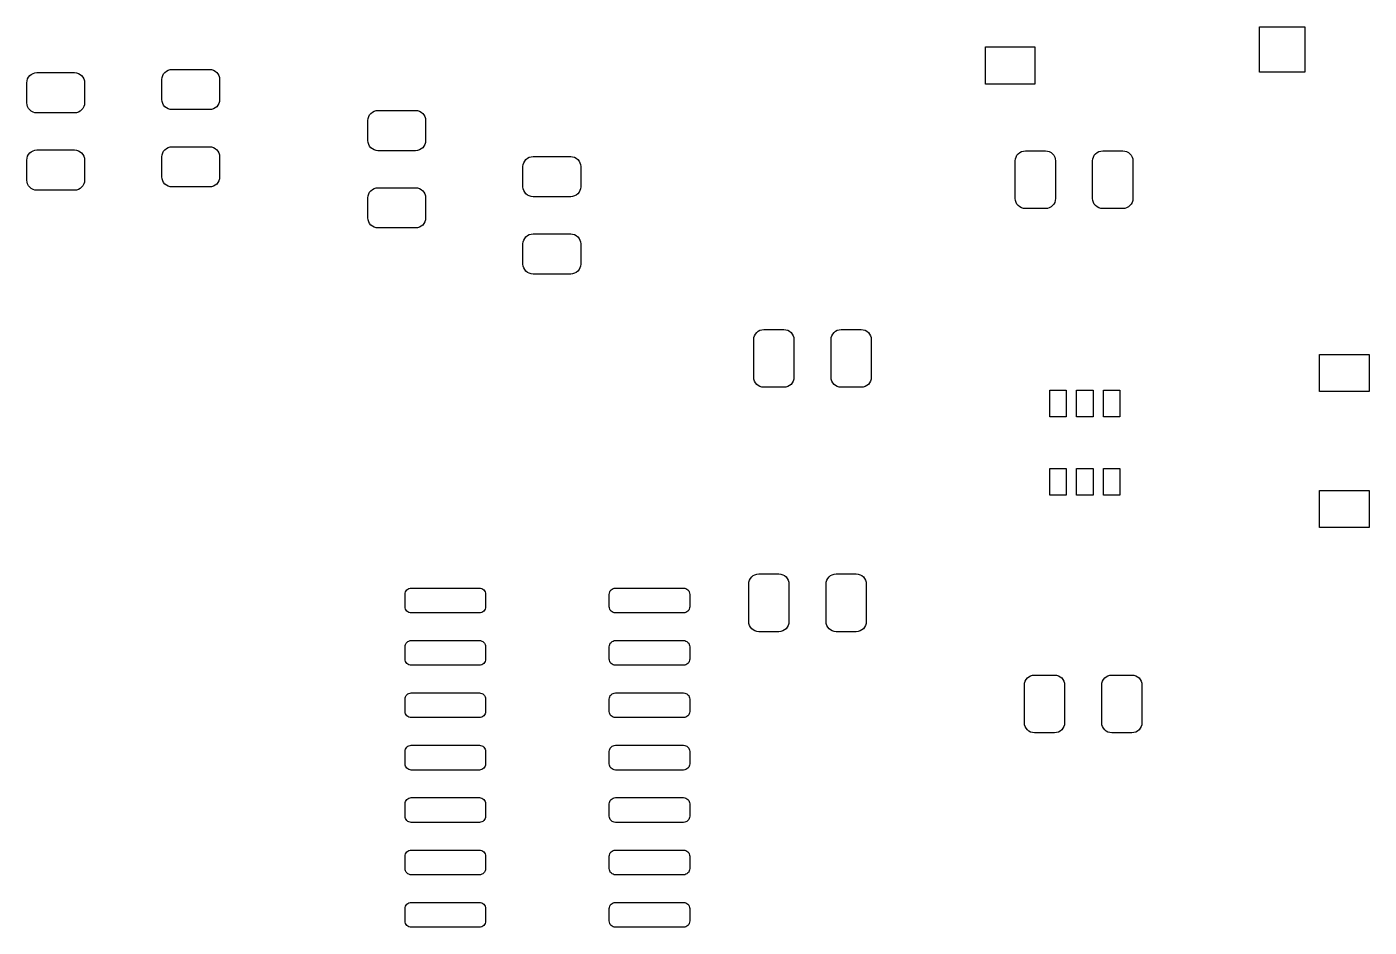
# Model space of a CAD drawing. Extents: x 2.48 to 7.69, y -5.15 to -1.74.
# Drawn here: x 5.456 to 6.737, y -3.28 to -2.42 of the extents above; entities that cross this region are included whole.
import ezdxf

# ---------------------------------------------------------------- set-up
doc = ezdxf.new("R2010")
doc.units = 0
doc.header["$MEASUREMENT"] = 0
doc.layers.add('BLACK', color=7, linetype='CONTINUOUS')

msp = doc.modelspace()

# ---------------------------------------------------------------- linework, layer by layer
at = {"layer": 'BLACK', "linetype": 'CONTINUOUS'}
for p, q in [((6.63235, -2.46377), (6.63235, -2.42046)), ((6.63235, -2.42046), (6.67565, -2.42046)), ((6.67565, -2.42046), (6.67565, -2.46377)), ((6.37078, -2.47508), (6.37078, -2.43964)), ((6.37078, -2.43964), (6.41802, -2.43964)), ((6.41802, -2.43964), (6.41802, -2.47508)), ((5.45594, -2.47379), (5.45613, -2.47192)), ((5.45613, -2.47192), (5.45667, -2.47012)), ((5.45667, -2.47012), (5.45756, -2.46846)), ((5.45756, -2.46846), (5.45875, -2.46701)), ((5.45875, -2.46701), (5.46021, -2.46581)), ((5.46021, -2.46581), (5.46186, -2.46493)), ((5.46186, -2.46493), (5.46367, -2.46438)), ((5.46367, -2.46438), (5.46554, -2.4642)), ((5.46554, -2.4642), (5.50146, -2.4642)), ((5.50146, -2.4642), (5.50333, -2.46438)), ((5.50333, -2.46438), (5.50514, -2.46493)), ((5.50514, -2.46493), (5.50679, -2.46581)), ((5.50679, -2.46581), (5.50825, -2.46701)), ((5.50825, -2.46701), (5.50944, -2.46846)), ((5.50944, -2.46846), (5.51033, -2.47012)), ((5.51033, -2.47012), (5.51087, -2.47192)), ((5.51087, -2.47192), (5.51106, -2.47379)), ((5.58484, -2.47069), (5.58503, -2.46882)), ((5.58484, -2.48989), (5.58484, -2.47069)), ((5.58503, -2.46882), (5.58557, -2.46702)), ((5.58557, -2.46702), (5.58646, -2.46536)), ((5.58646, -2.46536), (5.58765, -2.46391)), ((5.58765, -2.46391), (5.58911, -2.46271)), ((5.58911, -2.46271), (5.59077, -2.46183)), ((5.59077, -2.46183), (5.59257, -2.46128)), ((5.59257, -2.46128), (5.59444, -2.4611)), ((5.59444, -2.4611), (5.63036, -2.4611)), ((5.63036, -2.4611), (5.63223, -2.46128)), ((5.63223, -2.46128), (5.63403, -2.46183)), ((5.63403, -2.46183), (5.63569, -2.46271)), ((5.63569, -2.46271), (5.63715, -2.46391)), ((5.63715, -2.46391), (5.63834, -2.46536)), ((5.63834, -2.46536), (5.63923, -2.46702)), ((5.63923, -2.46702), (5.63977, -2.46882)), ((5.63977, -2.46882), (5.63996, -2.47069)), ((5.63996, -2.47069), (5.63996, -2.48989)), ((6.67565, -2.46377), (6.63235, -2.46377)), ((5.45594, -2.49299), (5.45594, -2.47379)), ((5.51106, -2.47379), (5.51106, -2.49299)), ((6.41802, -2.47508), (6.37078, -2.47508)), ((5.45613, -2.49486), (5.45594, -2.49299)), ((5.45667, -2.49666), (5.45613, -2.49486)), ((5.45756, -2.49832), (5.45667, -2.49666)), ((5.51033, -2.49666), (5.50944, -2.49832)), ((5.51087, -2.49486), (5.51033, -2.49666)), ((5.51106, -2.49299), (5.51087, -2.49486)), ((5.58503, -2.49176), (5.58484, -2.48989)), ((5.58557, -2.49356), (5.58503, -2.49176)), ((5.58646, -2.49522), (5.58557, -2.49356)), ((5.58765, -2.49667), (5.58646, -2.49522)), ((5.58911, -2.49787), (5.58765, -2.49667)), ((5.59077, -2.49875), (5.58911, -2.49787)), ((5.63569, -2.49787), (5.63403, -2.49875)), ((5.63715, -2.49667), (5.63569, -2.49787)), ((5.63834, -2.49522), (5.63715, -2.49667)), ((5.63923, -2.49356), (5.63834, -2.49522)), ((5.63977, -2.49176), (5.63923, -2.49356)), ((5.63996, -2.48989), (5.63977, -2.49176)), ((5.45875, -2.49977), (5.45756, -2.49832)), ((5.46021, -2.50097), (5.45875, -2.49977)), ((5.46186, -2.50185), (5.46021, -2.50097)), ((5.46367, -2.5024), (5.46186, -2.50185)), ((5.46554, -2.50258), (5.46367, -2.5024)), ((5.50146, -2.50258), (5.46554, -2.50258)), ((5.50333, -2.5024), (5.50146, -2.50258)), ((5.50514, -2.50185), (5.50333, -2.5024)), ((5.50679, -2.50097), (5.50514, -2.50185)), ((5.50825, -2.49977), (5.50679, -2.50097)), ((5.50944, -2.49832), (5.50825, -2.49977)), ((5.59257, -2.4993), (5.59077, -2.49875)), ((5.59444, -2.49948), (5.59257, -2.4993)), ((5.63036, -2.49948), (5.59444, -2.49948)), ((5.63223, -2.4993), (5.63036, -2.49948)), ((5.63403, -2.49875), (5.63223, -2.4993)), ((5.78144, -2.50988), (5.78163, -2.50801)), ((5.78144, -2.52908), (5.78144, -2.50988)), ((5.78163, -2.50801), (5.78217, -2.50621)), ((5.78217, -2.50621), (5.78306, -2.50455)), ((5.78306, -2.50455), (5.78425, -2.5031)), ((5.78425, -2.5031), (5.78571, -2.50191)), ((5.78571, -2.50191), (5.78736, -2.50102)), ((5.78736, -2.50102), (5.78917, -2.50047)), ((5.78917, -2.50047), (5.79104, -2.50029)), ((5.79104, -2.50029), (5.82696, -2.50029)), ((5.82696, -2.50029), (5.82883, -2.50047)), ((5.82883, -2.50047), (5.83064, -2.50102)), ((5.83064, -2.50102), (5.83229, -2.50191)), ((5.83229, -2.50191), (5.83375, -2.5031)), ((5.83375, -2.5031), (5.83494, -2.50455)), ((5.83494, -2.50455), (5.83583, -2.50621)), ((5.83583, -2.50621), (5.83637, -2.50801)), ((5.83637, -2.50801), (5.83656, -2.50988)), ((5.83656, -2.50988), (5.83656, -2.52908)), ((5.58765, -2.53773), (5.58911, -2.53653)), ((5.58911, -2.53653), (5.59077, -2.53565)), ((5.59077, -2.53565), (5.59257, -2.5351)), ((5.59257, -2.5351), (5.59444, -2.53492)), ((5.59444, -2.53492), (5.63036, -2.53492)), ((5.63036, -2.53492), (5.63223, -2.5351)), ((5.63223, -2.5351), (5.63403, -2.53565)), ((5.63403, -2.53565), (5.63569, -2.53653)), ((5.63569, -2.53653), (5.63715, -2.53773)), ((5.78163, -2.53095), (5.78144, -2.52908)), ((5.78217, -2.53275), (5.78163, -2.53095)), ((5.78306, -2.53441), (5.78217, -2.53275)), ((5.78425, -2.53586), (5.78306, -2.53441)), ((5.78571, -2.53706), (5.78425, -2.53586)), ((5.83375, -2.53586), (5.83229, -2.53706)), ((5.83494, -2.53441), (5.83375, -2.53586)), ((5.83583, -2.53275), (5.83494, -2.53441)), ((5.83637, -2.53095), (5.83583, -2.53275)), ((5.83656, -2.52908), (5.83637, -2.53095)), ((5.45594, -2.54761), (5.45613, -2.54574)), ((5.45594, -2.56681), (5.45594, -2.54761)), ((5.45613, -2.54574), (5.45667, -2.54394)), ((5.45667, -2.54394), (5.45756, -2.54228)), ((5.45756, -2.54228), (5.45875, -2.54083)), ((5.45875, -2.54083), (5.46021, -2.53963)), ((5.46021, -2.53963), (5.46186, -2.53875)), ((5.46186, -2.53875), (5.46367, -2.5382)), ((5.46367, -2.5382), (5.46554, -2.53802)), ((5.46554, -2.53802), (5.50146, -2.53802)), ((5.50146, -2.53802), (5.50333, -2.5382)), ((5.50333, -2.5382), (5.50514, -2.53875)), ((5.50514, -2.53875), (5.50679, -2.53963)), ((5.50679, -2.53963), (5.50825, -2.54083)), ((5.50825, -2.54083), (5.50944, -2.54228)), ((5.50944, -2.54228), (5.51033, -2.54394)), ((5.51033, -2.54394), (5.51087, -2.54574)), ((5.51087, -2.54574), (5.51106, -2.54761)), ((5.51106, -2.54761), (5.51106, -2.56681)), ((5.58484, -2.54451), (5.58503, -2.54264)), ((5.58484, -2.56371), (5.58484, -2.54451)), ((5.58503, -2.54264), (5.58557, -2.54084)), ((5.58557, -2.54084), (5.58646, -2.53918)), ((5.58646, -2.53918), (5.58765, -2.53773)), ((5.63715, -2.53773), (5.63834, -2.53918)), ((5.63834, -2.53918), (5.63923, -2.54084)), ((5.63923, -2.54084), (5.63977, -2.54264)), ((5.63977, -2.54264), (5.63996, -2.54451)), ((5.63996, -2.54451), (5.63996, -2.56371)), ((5.78736, -2.53794), (5.78571, -2.53706)), ((5.78917, -2.53849), (5.78736, -2.53794)), ((5.79104, -2.53867), (5.78917, -2.53849)), ((5.82696, -2.53867), (5.79104, -2.53867)), ((5.82883, -2.53849), (5.82696, -2.53867)), ((5.83064, -2.53794), (5.82883, -2.53849)), ((5.83229, -2.53706), (5.83064, -2.53794)), ((5.93017, -2.55021), (5.93106, -2.54855)), ((5.93106, -2.54855), (5.93225, -2.5471)), ((5.93225, -2.5471), (5.93371, -2.54591)), ((5.93371, -2.54591), (5.93537, -2.54502)), ((5.93537, -2.54502), (5.93717, -2.54447)), ((5.93717, -2.54447), (5.93904, -2.54429)), ((5.93904, -2.54429), (5.97496, -2.54429)), ((5.97496, -2.54429), (5.97683, -2.54447)), ((5.97683, -2.54447), (5.97863, -2.54502)), ((5.97863, -2.54502), (5.98029, -2.54591)), ((5.98029, -2.54591), (5.98175, -2.5471)), ((5.98175, -2.5471), (5.98294, -2.54855)), ((5.98294, -2.54855), (5.98383, -2.55021)), ((6.3993, -2.54844), (6.39948, -2.54657)), ((6.3993, -2.58436), (6.3993, -2.54844)), ((6.39948, -2.54657), (6.40003, -2.54476)), ((6.40003, -2.54476), (6.40091, -2.54311)), ((6.40091, -2.54311), (6.40211, -2.54165)), ((6.40211, -2.54165), (6.40356, -2.54046)), ((6.40356, -2.54046), (6.40522, -2.53957)), ((6.40522, -2.53957), (6.40702, -2.53903)), ((6.40702, -2.53903), (6.40889, -2.53884)), ((6.40889, -2.53884), (6.42809, -2.53884)), ((6.42809, -2.53884), (6.42996, -2.53903)), ((6.42996, -2.53903), (6.43176, -2.53957)), ((6.43176, -2.53957), (6.43342, -2.54046)), ((6.43342, -2.54046), (6.43487, -2.54165)), ((6.43487, -2.54165), (6.43607, -2.54311)), ((6.43607, -2.54311), (6.43695, -2.54476)), ((6.43695, -2.54476), (6.4375, -2.54657)), ((6.4375, -2.54657), (6.43768, -2.54844)), ((6.43768, -2.54844), (6.43768, -2.58436)), ((6.47312, -2.54844), (6.4733, -2.54657)), ((6.47312, -2.58436), (6.47312, -2.54844)), ((6.4733, -2.54657), (6.47385, -2.54476)), ((6.47385, -2.54476), (6.47473, -2.54311)), ((6.47473, -2.54311), (6.47593, -2.54165)), ((6.47593, -2.54165), (6.47738, -2.54046)), ((6.47738, -2.54046), (6.47904, -2.53957)), ((6.47904, -2.53957), (6.48084, -2.53903)), ((6.48084, -2.53903), (6.48271, -2.53884)), ((6.48271, -2.53884), (6.50191, -2.53884)), ((6.50191, -2.53884), (6.50378, -2.53903)), ((6.50378, -2.53903), (6.50558, -2.53957)), ((6.50558, -2.53957), (6.50724, -2.54046)), ((6.50724, -2.54046), (6.50869, -2.54165)), ((6.50869, -2.54165), (6.50989, -2.54311)), ((6.50989, -2.54311), (6.51077, -2.54476)), ((6.51077, -2.54476), (6.51132, -2.54657)), ((6.51132, -2.54657), (6.5115, -2.54844)), ((6.5115, -2.54844), (6.5115, -2.58436)), ((5.92944, -2.55388), (5.92963, -2.55201)), ((5.92944, -2.57308), (5.92944, -2.55388)), ((5.92963, -2.55201), (5.93017, -2.55021)), ((5.98383, -2.55021), (5.98437, -2.55201)), ((5.98437, -2.55201), (5.98456, -2.55388)), ((5.98456, -2.55388), (5.98456, -2.57308)), ((5.45613, -2.56868), (5.45594, -2.56681)), ((5.45667, -2.57048), (5.45613, -2.56868)), ((5.45756, -2.57214), (5.45667, -2.57048)), ((5.45875, -2.57359), (5.45756, -2.57214)), ((5.46021, -2.57479), (5.45875, -2.57359)), ((5.46186, -2.57567), (5.46021, -2.57479)), ((5.50679, -2.57479), (5.50514, -2.57567)), ((5.50825, -2.57359), (5.50679, -2.57479)), ((5.50944, -2.57214), (5.50825, -2.57359)), ((5.51033, -2.57048), (5.50944, -2.57214)), ((5.51087, -2.56868), (5.51033, -2.57048)), ((5.51106, -2.56681), (5.51087, -2.56868)), ((5.58503, -2.56558), (5.58484, -2.56371)), ((5.58557, -2.56738), (5.58503, -2.56558)), ((5.58646, -2.56904), (5.58557, -2.56738)), ((5.58765, -2.57049), (5.58646, -2.56904)), ((5.58911, -2.57169), (5.58765, -2.57049)), ((5.59077, -2.57257), (5.58911, -2.57169)), ((5.59257, -2.57312), (5.59077, -2.57257)), ((5.59444, -2.5733), (5.59257, -2.57312)), ((5.63036, -2.5733), (5.59444, -2.5733)), ((5.63223, -2.57312), (5.63036, -2.5733)), ((5.63403, -2.57257), (5.63223, -2.57312)), ((5.63569, -2.57169), (5.63403, -2.57257)), ((5.63715, -2.57049), (5.63569, -2.57169)), ((5.63834, -2.56904), (5.63715, -2.57049)), ((5.63923, -2.56738), (5.63834, -2.56904)), ((5.63977, -2.56558), (5.63923, -2.56738)), ((5.63996, -2.56371), (5.63977, -2.56558)), ((5.78571, -2.57572), (5.78736, -2.57484)), ((5.78736, -2.57484), (5.78917, -2.57429)), ((5.78917, -2.57429), (5.79104, -2.57411)), ((5.79104, -2.57411), (5.82696, -2.57411)), ((5.82696, -2.57411), (5.82883, -2.57429)), ((5.82883, -2.57429), (5.83064, -2.57484)), ((5.83064, -2.57484), (5.83229, -2.57572)), ((5.92963, -2.57495), (5.92944, -2.57308)), ((5.93017, -2.57675), (5.92963, -2.57495)), ((5.98437, -2.57495), (5.98383, -2.57675)), ((5.98456, -2.57308), (5.98437, -2.57495)), ((5.46367, -2.57622), (5.46186, -2.57567)), ((5.46554, -2.5764), (5.46367, -2.57622)), ((5.50146, -2.5764), (5.46554, -2.5764)), ((5.50333, -2.57622), (5.50146, -2.5764)), ((5.50514, -2.57567), (5.50333, -2.57622)), ((5.78144, -2.5837), (5.78163, -2.58183)), ((5.78144, -2.6029), (5.78144, -2.5837)), ((5.78163, -2.58183), (5.78217, -2.58003)), ((5.78217, -2.58003), (5.78306, -2.57837)), ((5.78306, -2.57837), (5.78425, -2.57692)), ((5.78425, -2.57692), (5.78571, -2.57572)), ((5.83229, -2.57572), (5.83375, -2.57692)), ((5.83375, -2.57692), (5.83494, -2.57837)), ((5.83494, -2.57837), (5.83583, -2.58003)), ((5.83583, -2.58003), (5.83637, -2.58183)), ((5.83637, -2.58183), (5.83656, -2.5837)), ((5.83656, -2.5837), (5.83656, -2.6029)), ((5.93106, -2.57841), (5.93017, -2.57675)), ((5.93225, -2.57986), (5.93106, -2.57841)), ((5.93371, -2.58106), (5.93225, -2.57986)), ((5.93537, -2.58194), (5.93371, -2.58106)), ((5.93717, -2.58249), (5.93537, -2.58194)), ((5.93904, -2.58267), (5.93717, -2.58249)), ((5.97496, -2.58267), (5.93904, -2.58267)), ((5.97683, -2.58249), (5.97496, -2.58267)), ((5.97863, -2.58194), (5.97683, -2.58249)), ((5.98029, -2.58106), (5.97863, -2.58194)), ((5.98175, -2.57986), (5.98029, -2.58106)), ((5.98294, -2.57841), (5.98175, -2.57986)), ((5.98383, -2.57675), (5.98294, -2.57841)), ((6.39948, -2.58623), (6.3993, -2.58436)), ((6.40003, -2.58804), (6.39948, -2.58623)), ((6.4375, -2.58623), (6.43695, -2.58804)), ((6.43768, -2.58436), (6.4375, -2.58623)), ((6.4733, -2.58623), (6.47312, -2.58436)), ((6.47385, -2.58804), (6.4733, -2.58623)), ((6.51132, -2.58623), (6.51077, -2.58804)), ((6.5115, -2.58436), (6.51132, -2.58623)), ((6.40091, -2.58969), (6.40003, -2.58804)), ((6.40211, -2.59115), (6.40091, -2.58969)), ((6.40356, -2.59234), (6.40211, -2.59115)), ((6.40522, -2.59323), (6.40356, -2.59234)), ((6.40702, -2.59377), (6.40522, -2.59323)), ((6.40889, -2.59396), (6.40702, -2.59377)), ((6.42809, -2.59396), (6.40889, -2.59396)), ((6.42996, -2.59377), (6.42809, -2.59396)), ((6.43176, -2.59323), (6.42996, -2.59377)), ((6.43342, -2.59234), (6.43176, -2.59323)), ((6.43487, -2.59115), (6.43342, -2.59234)), ((6.43607, -2.58969), (6.43487, -2.59115)), ((6.43695, -2.58804), (6.43607, -2.58969)), ((6.47473, -2.58969), (6.47385, -2.58804)), ((6.47593, -2.59115), (6.47473, -2.58969)), ((6.47738, -2.59234), (6.47593, -2.59115)), ((6.47904, -2.59323), (6.47738, -2.59234)), ((6.48084, -2.59377), (6.47904, -2.59323)), ((6.48271, -2.59396), (6.48084, -2.59377)), ((6.50191, -2.59396), (6.48271, -2.59396)), ((6.50378, -2.59377), (6.50191, -2.59396)), ((6.50558, -2.59323), (6.50378, -2.59377)), ((6.50724, -2.59234), (6.50558, -2.59323)), ((6.50869, -2.59115), (6.50724, -2.59234)), ((6.50989, -2.58969), (6.50869, -2.59115)), ((6.51077, -2.58804), (6.50989, -2.58969)), ((5.78163, -2.60477), (5.78144, -2.6029)), ((5.78217, -2.60657), (5.78163, -2.60477)), ((5.78306, -2.60823), (5.78217, -2.60657)), ((5.78425, -2.60968), (5.78306, -2.60823)), ((5.78571, -2.61088), (5.78425, -2.60968)), ((5.78736, -2.61176), (5.78571, -2.61088)), ((5.78917, -2.61231), (5.78736, -2.61176)), ((5.79104, -2.61249), (5.78917, -2.61231)), ((5.82696, -2.61249), (5.79104, -2.61249)), ((5.82883, -2.61231), (5.82696, -2.61249)), ((5.83064, -2.61176), (5.82883, -2.61231)), ((5.83229, -2.61088), (5.83064, -2.61176)), ((5.83375, -2.60968), (5.83229, -2.61088)), ((5.83494, -2.60823), (5.83375, -2.60968)), ((5.83583, -2.60657), (5.83494, -2.60823)), ((5.83637, -2.60477), (5.83583, -2.60657)), ((5.83656, -2.6029), (5.83637, -2.60477)), ((5.92944, -2.6277), (5.92963, -2.62583)), ((5.92963, -2.62583), (5.93017, -2.62403)), ((5.93017, -2.62403), (5.93106, -2.62237)), ((5.93106, -2.62237), (5.93225, -2.62092)), ((5.93225, -2.62092), (5.93371, -2.61972)), ((5.93371, -2.61972), (5.93537, -2.61884)), ((5.93537, -2.61884), (5.93717, -2.61829)), ((5.93717, -2.61829), (5.93904, -2.61811)), ((5.93904, -2.61811), (5.97496, -2.61811)), ((5.97496, -2.61811), (5.97683, -2.61829)), ((5.97683, -2.61829), (5.97863, -2.61884)), ((5.97863, -2.61884), (5.98029, -2.61972)), ((5.98029, -2.61972), (5.98175, -2.62092)), ((5.98175, -2.62092), (5.98294, -2.62237)), ((5.98294, -2.62237), (5.98383, -2.62403)), ((5.98383, -2.62403), (5.98437, -2.62583)), ((5.98437, -2.62583), (5.98456, -2.6277)), ((5.92944, -2.6469), (5.92944, -2.6277)), ((5.98456, -2.6277), (5.98456, -2.6469)), ((5.92963, -2.64877), (5.92944, -2.6469)), ((5.93017, -2.65057), (5.92963, -2.64877)), ((5.93106, -2.65223), (5.93017, -2.65057)), ((5.98383, -2.65057), (5.98294, -2.65223)), ((5.98437, -2.64877), (5.98383, -2.65057)), ((5.98456, -2.6469), (5.98437, -2.64877)), ((5.93225, -2.65368), (5.93106, -2.65223)), ((5.93371, -2.65488), (5.93225, -2.65368)), ((5.93537, -2.65576), (5.93371, -2.65488)), ((5.93717, -2.65631), (5.93537, -2.65576)), ((5.93904, -2.65649), (5.93717, -2.65631)), ((5.97496, -2.65649), (5.93904, -2.65649)), ((5.97683, -2.65631), (5.97496, -2.65649)), ((5.97863, -2.65576), (5.97683, -2.65631)), ((5.98029, -2.65488), (5.97863, -2.65576)), ((5.98175, -2.65368), (5.98029, -2.65488)), ((5.98294, -2.65223), (5.98175, -2.65368)), ((6.14988, -2.71717), (6.15043, -2.71536)), ((6.15043, -2.71536), (6.15131, -2.71371)), ((6.15131, -2.71371), (6.15251, -2.71225)), ((6.15251, -2.71225), (6.15396, -2.71106)), ((6.15396, -2.71106), (6.15562, -2.71017)), ((6.15562, -2.71017), (6.15742, -2.70963)), ((6.15742, -2.70963), (6.15929, -2.70944)), ((6.15929, -2.70944), (6.17849, -2.70944)), ((6.17849, -2.70944), (6.18036, -2.70963)), ((6.18036, -2.70963), (6.18216, -2.71017)), ((6.18216, -2.71017), (6.18382, -2.71106)), ((6.18382, -2.71106), (6.18527, -2.71225)), ((6.18527, -2.71225), (6.18647, -2.71371)), ((6.18647, -2.71371), (6.18735, -2.71536)), ((6.18735, -2.71536), (6.1879, -2.71717)), ((6.2237, -2.71717), (6.22425, -2.71536)), ((6.22425, -2.71536), (6.22513, -2.71371)), ((6.22513, -2.71371), (6.22633, -2.71225)), ((6.22633, -2.71225), (6.22778, -2.71106)), ((6.22778, -2.71106), (6.22944, -2.71017)), ((6.22944, -2.71017), (6.23124, -2.70963)), ((6.23124, -2.70963), (6.23311, -2.70944)), ((6.23311, -2.70944), (6.25231, -2.70944)), ((6.25231, -2.70944), (6.25418, -2.70963)), ((6.25418, -2.70963), (6.25598, -2.71017)), ((6.25598, -2.71017), (6.25764, -2.71106)), ((6.25764, -2.71106), (6.25909, -2.71225)), ((6.25909, -2.71225), (6.26029, -2.71371)), ((6.26029, -2.71371), (6.26117, -2.71536)), ((6.26117, -2.71536), (6.26172, -2.71717)), ((6.1497, -2.71904), (6.14988, -2.71717)), ((6.1497, -2.75496), (6.1497, -2.71904)), ((6.1879, -2.71717), (6.18808, -2.71904)), ((6.18808, -2.71904), (6.18808, -2.75496)), ((6.22352, -2.71904), (6.2237, -2.71717)), ((6.22352, -2.75496), (6.22352, -2.71904)), ((6.26172, -2.71717), (6.2619, -2.71904)), ((6.2619, -2.71904), (6.2619, -2.75496)), ((6.68978, -2.76856), (6.68978, -2.73312)), ((6.68978, -2.73312), (6.73702, -2.73312)), ((6.73702, -2.73312), (6.73702, -2.76856)), ((6.14988, -2.75683), (6.1497, -2.75496)), ((6.15043, -2.75863), (6.14988, -2.75683)), ((6.15131, -2.76029), (6.15043, -2.75863)), ((6.15251, -2.76175), (6.15131, -2.76029)), ((6.15396, -2.76294), (6.15251, -2.76175)), ((6.15562, -2.76383), (6.15396, -2.76294)), ((6.15742, -2.76437), (6.15562, -2.76383)), ((6.15929, -2.76456), (6.15742, -2.76437)), ((6.17849, -2.76456), (6.15929, -2.76456)), ((6.18036, -2.76437), (6.17849, -2.76456)), ((6.18216, -2.76383), (6.18036, -2.76437)), ((6.18382, -2.76294), (6.18216, -2.76383)), ((6.18527, -2.76175), (6.18382, -2.76294)), ((6.18647, -2.76029), (6.18527, -2.76175)), ((6.18735, -2.75863), (6.18647, -2.76029)), ((6.1879, -2.75683), (6.18735, -2.75863)), ((6.18808, -2.75496), (6.1879, -2.75683)), ((6.2237, -2.75683), (6.22352, -2.75496)), ((6.22425, -2.75863), (6.2237, -2.75683)), ((6.22513, -2.76029), (6.22425, -2.75863)), ((6.22633, -2.76175), (6.22513, -2.76029)), ((6.22778, -2.76294), (6.22633, -2.76175)), ((6.22944, -2.76383), (6.22778, -2.76294)), ((6.23124, -2.76437), (6.22944, -2.76383)), ((6.23311, -2.76456), (6.23124, -2.76437)), ((6.25231, -2.76456), (6.23311, -2.76456)), ((6.25418, -2.76437), (6.25231, -2.76456)), ((6.25598, -2.76383), (6.25418, -2.76437)), ((6.25764, -2.76294), (6.25598, -2.76383)), ((6.25909, -2.76175), (6.25764, -2.76294)), ((6.26029, -2.76029), (6.25909, -2.76175)), ((6.26117, -2.75863), (6.26029, -2.76029)), ((6.26172, -2.75683), (6.26117, -2.75863)), ((6.2619, -2.75496), (6.26172, -2.75683)), ((6.43214, -2.7928), (6.43214, -2.7672)), ((6.43214, -2.7672), (6.44789, -2.7672)), ((6.44789, -2.7672), (6.44789, -2.7928)), ((6.45774, -2.7928), (6.45774, -2.7672)), ((6.45774, -2.7672), (6.47348, -2.7672)), ((6.47348, -2.7672), (6.47348, -2.7928)), ((6.48333, -2.7928), (6.48333, -2.7672)), ((6.48333, -2.7672), (6.49907, -2.7672)), ((6.49907, -2.7672), (6.49907, -2.7928)), ((6.73702, -2.76856), (6.68978, -2.76856)), ((6.44789, -2.7928), (6.43214, -2.7928)), ((6.47348, -2.7928), (6.45774, -2.7928)), ((6.49907, -2.7928), (6.48333, -2.7928)), ((6.43214, -2.8676), (6.43214, -2.84201)), ((6.43214, -2.84201), (6.44789, -2.84201)), ((6.44789, -2.84201), (6.44789, -2.8676)), ((6.45774, -2.8676), (6.45774, -2.84201)), ((6.45774, -2.84201), (6.47348, -2.84201)), ((6.47348, -2.84201), (6.47348, -2.8676)), ((6.48333, -2.8676), (6.48333, -2.84201)), ((6.48333, -2.84201), (6.49907, -2.84201)), ((6.49907, -2.84201), (6.49907, -2.8676)), ((6.44789, -2.8676), (6.43214, -2.8676)), ((6.47348, -2.8676), (6.45774, -2.8676)), ((6.49907, -2.8676), (6.48333, -2.8676)), ((6.68978, -2.89848), (6.68978, -2.86304)), ((6.68978, -2.86304), (6.73702, -2.86304)), ((6.73702, -2.86304), (6.73702, -2.89848)), ((6.73702, -2.89848), (6.68978, -2.89848)), ((6.14651, -2.94701), (6.14771, -2.94555)), ((6.14771, -2.94555), (6.14916, -2.94436)), ((6.14916, -2.94436), (6.15082, -2.94347)), ((6.15082, -2.94347), (6.15262, -2.94293)), ((6.15262, -2.94293), (6.15449, -2.94274)), ((6.15449, -2.94274), (6.17369, -2.94274)), ((6.17369, -2.94274), (6.17556, -2.94293)), ((6.17556, -2.94293), (6.17736, -2.94347)), ((6.17736, -2.94347), (6.17902, -2.94436)), ((6.17902, -2.94436), (6.18047, -2.94555)), ((6.18047, -2.94555), (6.18167, -2.94701)), ((6.22033, -2.94701), (6.22153, -2.94555)), ((6.22153, -2.94555), (6.22298, -2.94436)), ((6.22298, -2.94436), (6.22464, -2.94347)), ((6.22464, -2.94347), (6.22644, -2.94293)), ((6.22644, -2.94293), (6.22831, -2.94274)), ((6.22831, -2.94274), (6.24751, -2.94274)), ((6.24751, -2.94274), (6.24938, -2.94293)), ((6.24938, -2.94293), (6.25118, -2.94347)), ((6.25118, -2.94347), (6.25284, -2.94436)), ((6.25284, -2.94436), (6.25429, -2.94555)), ((6.25429, -2.94555), (6.25549, -2.94701)), ((5.81738, -2.95994), (5.81792, -2.95892)), ((5.81792, -2.95892), (5.81866, -2.95803)), ((5.81866, -2.95803), (5.81955, -2.95729)), ((5.81955, -2.95729), (5.82057, -2.95675)), ((5.82057, -2.95675), (5.82168, -2.95641)), ((5.82168, -2.95641), (5.82283, -2.9563)), ((5.82283, -2.9563), (5.8878, -2.9563)), ((5.8878, -2.9563), (5.88895, -2.95641)), ((5.88895, -2.95641), (5.89006, -2.95675)), ((5.89006, -2.95675), (5.89108, -2.95729)), ((5.89108, -2.95729), (5.89197, -2.95803)), ((5.89197, -2.95803), (5.89271, -2.95892)), ((5.89271, -2.95892), (5.89325, -2.95994)), ((6.01226, -2.95994), (6.01281, -2.95892)), ((6.01281, -2.95892), (6.01354, -2.95803)), ((6.01354, -2.95803), (6.01444, -2.95729)), ((6.01444, -2.95729), (6.01546, -2.95675)), ((6.01546, -2.95675), (6.01656, -2.95641)), ((6.01656, -2.95641), (6.01772, -2.9563)), ((6.01772, -2.9563), (6.08268, -2.9563)), ((6.08268, -2.9563), (6.08383, -2.95641)), ((6.08383, -2.95641), (6.08494, -2.95675)), ((6.08494, -2.95675), (6.08596, -2.95729)), ((6.08596, -2.95729), (6.08685, -2.95803)), ((6.08685, -2.95803), (6.08759, -2.95892)), ((6.08759, -2.95892), (6.08813, -2.95994)), ((6.1449, -2.95234), (6.14508, -2.95047)), ((6.1449, -2.98826), (6.1449, -2.95234)), ((6.14508, -2.95047), (6.14563, -2.94867)), ((6.14563, -2.94867), (6.14651, -2.94701)), ((6.18167, -2.94701), (6.18255, -2.94867)), ((6.18255, -2.94867), (6.1831, -2.95047)), ((6.1831, -2.95047), (6.18328, -2.95234)), ((6.18328, -2.95234), (6.18328, -2.98826)), ((6.21872, -2.95234), (6.2189, -2.95047)), ((6.21872, -2.98826), (6.21872, -2.95234)), ((6.2189, -2.95047), (6.21945, -2.94867)), ((6.21945, -2.94867), (6.22033, -2.94701)), ((6.25549, -2.94701), (6.25637, -2.94867)), ((6.25637, -2.94867), (6.25692, -2.95047)), ((6.25692, -2.95047), (6.2571, -2.95234)), ((6.2571, -2.95234), (6.2571, -2.98826)), ((5.81693, -2.9622), (5.81704, -2.96105)), ((5.81693, -2.97402), (5.81693, -2.9622)), ((5.81704, -2.96105), (5.81738, -2.95994)), ((5.89325, -2.95994), (5.89359, -2.96105)), ((5.89359, -2.96105), (5.8937, -2.9622)), ((5.8937, -2.9622), (5.8937, -2.97402)), ((6.01181, -2.9622), (6.01192, -2.96105)), ((6.01181, -2.97402), (6.01181, -2.9622)), ((6.01192, -2.96105), (6.01226, -2.95994)), ((6.08813, -2.95994), (6.08847, -2.96105)), ((6.08847, -2.96105), (6.08858, -2.9622)), ((6.08858, -2.9622), (6.08858, -2.97402)), ((5.81704, -2.97517), (5.81693, -2.97402)), ((5.81738, -2.97628), (5.81704, -2.97517)), ((5.81792, -2.9773), (5.81738, -2.97628)), ((5.81866, -2.97819), (5.81792, -2.9773)), ((5.81955, -2.97893), (5.81866, -2.97819)), ((5.82057, -2.97947), (5.81955, -2.97893)), ((5.82168, -2.97981), (5.82057, -2.97947)), ((5.82283, -2.97992), (5.82168, -2.97981)), ((5.8878, -2.97992), (5.82283, -2.97992)), ((5.88895, -2.97981), (5.8878, -2.97992)), ((5.89006, -2.97947), (5.88895, -2.97981)), ((5.89108, -2.97893), (5.89006, -2.97947)), ((5.89197, -2.97819), (5.89108, -2.97893)), ((5.89271, -2.9773), (5.89197, -2.97819)), ((5.89325, -2.97628), (5.89271, -2.9773)), ((5.89359, -2.97517), (5.89325, -2.97628)), ((5.8937, -2.97402), (5.89359, -2.97517)), ((6.01192, -2.97517), (6.01181, -2.97402)), ((6.01226, -2.97628), (6.01192, -2.97517)), ((6.01281, -2.9773), (6.01226, -2.97628)), ((6.01354, -2.97819), (6.01281, -2.9773)), ((6.01444, -2.97893), (6.01354, -2.97819)), ((6.01546, -2.97947), (6.01444, -2.97893)), ((6.01656, -2.97981), (6.01546, -2.97947)), ((6.01772, -2.97992), (6.01656, -2.97981)), ((6.08268, -2.97992), (6.01772, -2.97992)), ((6.08383, -2.97981), (6.08268, -2.97992)), ((6.08494, -2.97947), (6.08383, -2.97981)), ((6.08596, -2.97893), (6.08494, -2.97947)), ((6.08685, -2.97819), (6.08596, -2.97893)), ((6.08759, -2.9773), (6.08685, -2.97819)), ((6.08813, -2.97628), (6.08759, -2.9773)), ((6.08847, -2.97517), (6.08813, -2.97628)), ((6.08858, -2.97402), (6.08847, -2.97517)), ((6.14508, -2.99013), (6.1449, -2.98826)), ((6.14563, -2.99193), (6.14508, -2.99013)), ((6.14651, -2.99359), (6.14563, -2.99193)), ((6.14771, -2.99505), (6.14651, -2.99359)), ((6.14916, -2.99624), (6.14771, -2.99505)), ((6.15082, -2.99713), (6.14916, -2.99624)), ((6.15262, -2.99767), (6.15082, -2.99713)), ((6.15449, -2.99786), (6.15262, -2.99767)), ((6.17556, -2.99767), (6.17369, -2.99786)), ((6.17736, -2.99713), (6.17556, -2.99767)), ((6.17902, -2.99624), (6.17736, -2.99713)), ((6.18047, -2.99505), (6.17902, -2.99624)), ((6.18167, -2.99359), (6.18047, -2.99505)), ((6.18255, -2.99193), (6.18167, -2.99359)), ((6.1831, -2.99013), (6.18255, -2.99193)), ((6.18328, -2.98826), (6.1831, -2.99013)), ((6.2189, -2.99013), (6.21872, -2.98826)), ((6.21945, -2.99193), (6.2189, -2.99013)), ((6.22033, -2.99359), (6.21945, -2.99193)), ((6.22153, -2.99505), (6.22033, -2.99359)), ((6.22298, -2.99624), (6.22153, -2.99505)), ((6.22464, -2.99713), (6.22298, -2.99624)), ((6.22644, -2.99767), (6.22464, -2.99713)), ((6.22831, -2.99786), (6.22644, -2.99767)), ((6.24938, -2.99767), (6.24751, -2.99786)), ((6.25118, -2.99713), (6.24938, -2.99767)), ((6.25284, -2.99624), (6.25118, -2.99713)), ((6.25429, -2.99505), (6.25284, -2.99624)), ((6.25549, -2.99359), (6.25429, -2.99505)), ((6.25637, -2.99193), (6.25549, -2.99359)), ((6.25692, -2.99013), (6.25637, -2.99193)), ((6.2571, -2.98826), (6.25692, -2.99013)), ((5.81704, -3.01105), (5.81738, -3.00994)), ((5.81738, -3.00994), (5.81792, -3.00892)), ((5.81792, -3.00892), (5.81866, -3.00803)), ((5.81866, -3.00803), (5.81955, -3.00729)), ((5.81955, -3.00729), (5.82057, -3.00675)), ((5.82057, -3.00675), (5.82168, -3.00641)), ((5.82168, -3.00641), (5.82283, -3.0063)), ((5.82283, -3.0063), (5.8878, -3.0063)), ((5.8878, -3.0063), (5.88895, -3.00641)), ((5.88895, -3.00641), (5.89006, -3.00675)), ((5.89006, -3.00675), (5.89108, -3.00729)), ((5.89108, -3.00729), (5.89197, -3.00803)), ((5.89197, -3.00803), (5.89271, -3.00892)), ((5.89271, -3.00892), (5.89325, -3.00994)), ((5.89325, -3.00994), (5.89359, -3.01105)), ((6.01192, -3.01105), (6.01226, -3.00994)), ((6.01226, -3.00994), (6.01281, -3.00892)), ((6.01281, -3.00892), (6.01354, -3.00803)), ((6.01354, -3.00803), (6.01444, -3.00729)), ((6.01444, -3.00729), (6.01546, -3.00675)), ((6.01546, -3.00675), (6.01656, -3.00641)), ((6.01656, -3.00641), (6.01772, -3.0063)), ((6.01772, -3.0063), (6.08268, -3.0063)), ((6.08268, -3.0063), (6.08383, -3.00641)), ((6.08383, -3.00641), (6.08494, -3.00675)), ((6.08494, -3.00675), (6.08596, -3.00729)), ((6.08596, -3.00729), (6.08685, -3.00803)), ((6.08685, -3.00803), (6.08759, -3.00892)), ((6.08759, -3.00892), (6.08813, -3.00994)), ((6.08813, -3.00994), (6.08847, -3.01105)), ((6.17369, -2.99786), (6.15449, -2.99786)), ((6.24751, -2.99786), (6.22831, -2.99786)), ((5.81693, -3.0122), (5.81704, -3.01105)), ((5.81693, -3.02402), (5.81693, -3.0122)), ((5.89359, -3.01105), (5.8937, -3.0122)), ((5.8937, -3.0122), (5.8937, -3.02402)), ((6.01181, -3.0122), (6.01192, -3.01105)), ((6.01181, -3.02402), (6.01181, -3.0122)), ((6.08847, -3.01105), (6.08858, -3.0122)), ((6.08858, -3.0122), (6.08858, -3.02402)), ((5.81704, -3.02517), (5.81693, -3.02402)), ((5.81738, -3.02628), (5.81704, -3.02517)), ((5.81792, -3.0273), (5.81738, -3.02628)), ((5.81866, -3.02819), (5.81792, -3.0273)), ((5.81955, -3.02893), (5.81866, -3.02819)), ((5.82057, -3.02947), (5.81955, -3.02893)), ((5.82168, -3.02981), (5.82057, -3.02947)), ((5.82283, -3.02992), (5.82168, -3.02981)), ((5.8878, -3.02992), (5.82283, -3.02992)), ((5.88895, -3.02981), (5.8878, -3.02992)), ((5.89006, -3.02947), (5.88895, -3.02981)), ((5.89108, -3.02893), (5.89006, -3.02947)), ((5.89197, -3.02819), (5.89108, -3.02893)), ((5.89271, -3.0273), (5.89197, -3.02819)), ((5.89325, -3.02628), (5.89271, -3.0273)), ((5.89359, -3.02517), (5.89325, -3.02628)), ((5.8937, -3.02402), (5.89359, -3.02517)), ((6.01192, -3.02517), (6.01181, -3.02402)), ((6.01226, -3.02628), (6.01192, -3.02517)), ((6.01281, -3.0273), (6.01226, -3.02628)), ((6.01354, -3.02819), (6.01281, -3.0273)), ((6.01444, -3.02893), (6.01354, -3.02819)), ((6.01546, -3.02947), (6.01444, -3.02893)), ((6.01656, -3.02981), (6.01546, -3.02947)), ((6.01772, -3.02992), (6.01656, -3.02981)), ((6.08268, -3.02992), (6.01772, -3.02992)), ((6.08383, -3.02981), (6.08268, -3.02992)), ((6.08494, -3.02947), (6.08383, -3.02981)), ((6.08596, -3.02893), (6.08494, -3.02947)), ((6.08685, -3.02819), (6.08596, -3.02893)), ((6.08759, -3.0273), (6.08685, -3.02819)), ((6.08813, -3.02628), (6.08759, -3.0273)), ((6.08847, -3.02517), (6.08813, -3.02628)), ((6.08858, -3.02402), (6.08847, -3.02517)), ((6.40799, -3.04884), (6.40817, -3.04697)), ((6.40799, -3.08476), (6.40799, -3.04884)), ((6.40817, -3.04697), (6.40872, -3.04516)), ((6.40872, -3.04516), (6.40961, -3.04351)), ((6.40961, -3.04351), (6.4108, -3.04205)), ((6.4108, -3.04205), (6.41225, -3.04086)), ((6.41225, -3.04086), (6.41391, -3.03997)), ((6.41391, -3.03997), (6.41571, -3.03943)), ((6.41571, -3.03943), (6.41758, -3.03924)), ((6.41758, -3.03924), (6.43678, -3.03924)), ((6.43678, -3.03924), (6.43865, -3.03943)), ((6.43865, -3.03943), (6.44045, -3.03997)), ((6.44045, -3.03997), (6.44211, -3.04086)), ((6.44211, -3.04086), (6.44356, -3.04205)), ((6.44356, -3.04205), (6.44476, -3.04351)), ((6.44476, -3.04351), (6.44564, -3.04516)), ((6.44564, -3.04516), (6.44619, -3.04697)), ((6.44619, -3.04697), (6.44637, -3.04884)), ((6.44637, -3.04884), (6.44637, -3.08476)), ((6.48181, -3.04884), (6.48199, -3.04697)), ((6.48181, -3.08476), (6.48181, -3.04884)), ((6.48199, -3.04697), (6.48254, -3.04516)), ((6.48254, -3.04516), (6.48342, -3.04351)), ((6.48342, -3.04351), (6.48462, -3.04205)), ((6.48462, -3.04205), (6.48607, -3.04086)), ((6.48607, -3.04086), (6.48773, -3.03997)), ((6.48773, -3.03997), (6.48953, -3.03943)), ((6.48953, -3.03943), (6.4914, -3.03924)), ((6.4914, -3.03924), (6.5106, -3.03924)), ((6.5106, -3.03924), (6.51247, -3.03943)), ((6.51247, -3.03943), (6.51427, -3.03997)), ((6.51427, -3.03997), (6.51593, -3.04086)), ((6.51593, -3.04086), (6.51738, -3.04205)), ((6.51738, -3.04205), (6.51858, -3.04351)), ((6.51858, -3.04351), (6.51946, -3.04516)), ((6.51946, -3.04516), (6.52001, -3.04697)), ((6.52001, -3.04697), (6.52019, -3.04884)), ((6.52019, -3.04884), (6.52019, -3.08476)), ((5.81693, -3.0622), (5.81704, -3.06105)), ((5.81704, -3.06105), (5.81738, -3.05994)), ((5.81738, -3.05994), (5.81792, -3.05892)), ((5.81792, -3.05892), (5.81866, -3.05803)), ((5.81866, -3.05803), (5.81955, -3.05729)), ((5.81955, -3.05729), (5.82057, -3.05675)), ((5.82057, -3.05675), (5.82168, -3.05641)), ((5.82168, -3.05641), (5.82283, -3.0563)), ((5.82283, -3.0563), (5.8878, -3.0563)), ((5.8878, -3.0563), (5.88895, -3.05641)), ((5.88895, -3.05641), (5.89006, -3.05675)), ((5.89006, -3.05675), (5.89108, -3.05729)), ((5.89108, -3.05729), (5.89197, -3.05803)), ((5.89197, -3.05803), (5.89271, -3.05892)), ((5.89271, -3.05892), (5.89325, -3.05994)), ((5.89325, -3.05994), (5.89359, -3.06105)), ((5.89359, -3.06105), (5.8937, -3.0622)), ((6.01181, -3.0622), (6.01192, -3.06105)), ((6.01192, -3.06105), (6.01226, -3.05994)), ((6.01226, -3.05994), (6.01281, -3.05892)), ((6.01281, -3.05892), (6.01354, -3.05803)), ((6.01354, -3.05803), (6.01444, -3.05729)), ((6.01444, -3.05729), (6.01546, -3.05675)), ((6.01546, -3.05675), (6.01656, -3.05641)), ((6.01656, -3.05641), (6.01772, -3.0563)), ((6.01772, -3.0563), (6.08268, -3.0563)), ((6.08268, -3.0563), (6.08383, -3.05641)), ((6.08383, -3.05641), (6.08494, -3.05675)), ((6.08494, -3.05675), (6.08596, -3.05729)), ((6.08596, -3.05729), (6.08685, -3.05803)), ((6.08685, -3.05803), (6.08759, -3.05892)), ((6.08759, -3.05892), (6.08813, -3.05994)), ((6.08813, -3.05994), (6.08847, -3.06105)), ((6.08847, -3.06105), (6.08858, -3.0622)), ((5.81693, -3.07402), (5.81693, -3.0622)), ((5.81704, -3.07517), (5.81693, -3.07402)), ((5.8937, -3.07402), (5.89359, -3.07517)), ((5.8937, -3.0622), (5.8937, -3.07402)), ((6.01181, -3.07402), (6.01181, -3.0622)), ((6.01192, -3.07517), (6.01181, -3.07402)), ((6.08858, -3.07402), (6.08847, -3.07517)), ((6.08858, -3.0622), (6.08858, -3.07402)), ((5.81738, -3.07628), (5.81704, -3.07517)), ((5.81792, -3.0773), (5.81738, -3.07628)), ((5.81866, -3.07819), (5.81792, -3.0773)), ((5.81955, -3.07893), (5.81866, -3.07819)), ((5.82057, -3.07947), (5.81955, -3.07893)), ((5.82168, -3.07981), (5.82057, -3.07947)), ((5.82283, -3.07992), (5.82168, -3.07981)), ((5.8878, -3.07992), (5.82283, -3.07992)), ((5.88895, -3.07981), (5.8878, -3.07992)), ((5.89006, -3.07947), (5.88895, -3.07981)), ((5.89108, -3.07893), (5.89006, -3.07947)), ((5.89197, -3.07819), (5.89108, -3.07893)), ((5.89271, -3.0773), (5.89197, -3.07819)), ((5.89325, -3.07628), (5.89271, -3.0773)), ((5.89359, -3.07517), (5.89325, -3.07628)), ((6.01226, -3.07628), (6.01192, -3.07517)), ((6.01281, -3.0773), (6.01226, -3.07628)), ((6.01354, -3.07819), (6.01281, -3.0773)), ((6.01444, -3.07893), (6.01354, -3.07819)), ((6.01546, -3.07947), (6.01444, -3.07893)), ((6.01656, -3.07981), (6.01546, -3.07947)), ((6.01772, -3.07992), (6.01656, -3.07981)), ((6.08268, -3.07992), (6.01772, -3.07992)), ((6.08383, -3.07981), (6.08268, -3.07992)), ((6.08494, -3.07947), (6.08383, -3.07981)), ((6.08596, -3.07893), (6.08494, -3.07947)), ((6.08685, -3.07819), (6.08596, -3.07893)), ((6.08759, -3.0773), (6.08685, -3.07819)), ((6.08813, -3.07628), (6.08759, -3.0773)), ((6.08847, -3.07517), (6.08813, -3.07628)), ((6.40817, -3.08663), (6.40799, -3.08476)), ((6.40872, -3.08844), (6.40817, -3.08663)), ((6.44619, -3.08663), (6.44564, -3.08844)), ((6.44637, -3.08476), (6.44619, -3.08663)), ((6.48199, -3.08663), (6.48181, -3.08476)), ((6.48254, -3.08844), (6.48199, -3.08663)), ((6.52001, -3.08663), (6.51946, -3.08844)), ((6.52019, -3.08476), (6.52001, -3.08663)), ((6.40961, -3.09009), (6.40872, -3.08844)), ((6.4108, -3.09155), (6.40961, -3.09009)), ((6.41225, -3.09274), (6.4108, -3.09155)), ((6.41391, -3.09363), (6.41225, -3.09274)), ((6.41571, -3.09417), (6.41391, -3.09363)), ((6.41758, -3.09436), (6.41571, -3.09417)), ((6.43678, -3.09436), (6.41758, -3.09436)), ((6.43865, -3.09417), (6.43678, -3.09436)), ((6.44045, -3.09363), (6.43865, -3.09417)), ((6.44211, -3.09274), (6.44045, -3.09363)), ((6.44356, -3.09155), (6.44211, -3.09274)), ((6.44476, -3.09009), (6.44356, -3.09155)), ((6.44564, -3.08844), (6.44476, -3.09009)), ((6.48342, -3.09009), (6.48254, -3.08844)), ((6.48462, -3.09155), (6.48342, -3.09009)), ((6.48607, -3.09274), (6.48462, -3.09155)), ((6.48773, -3.09363), (6.48607, -3.09274)), ((6.48953, -3.09417), (6.48773, -3.09363)), ((6.4914, -3.09436), (6.48953, -3.09417)), ((6.5106, -3.09436), (6.4914, -3.09436)), ((6.51247, -3.09417), (6.5106, -3.09436)), ((6.51427, -3.09363), (6.51247, -3.09417)), ((6.51593, -3.09274), (6.51427, -3.09363)), ((6.51738, -3.09155), (6.51593, -3.09274)), ((6.51858, -3.09009), (6.51738, -3.09155)), ((6.51946, -3.08844), (6.51858, -3.09009)), ((5.81693, -3.1122), (5.81704, -3.11105)), ((5.81693, -3.12402), (5.81693, -3.1122)), ((5.81704, -3.11105), (5.81738, -3.10994)), ((5.81738, -3.10994), (5.81792, -3.10892)), ((5.81792, -3.10892), (5.81866, -3.10803)), ((5.81866, -3.10803), (5.81955, -3.10729)), ((5.81955, -3.10729), (5.82057, -3.10675)), ((5.82057, -3.10675), (5.82168, -3.10641)), ((5.82168, -3.10641), (5.82283, -3.1063)), ((5.82283, -3.1063), (5.8878, -3.1063)), ((5.8878, -3.1063), (5.88895, -3.10641)), ((5.88895, -3.10641), (5.89006, -3.10675)), ((5.89006, -3.10675), (5.89108, -3.10729)), ((5.89108, -3.10729), (5.89197, -3.10803)), ((5.89197, -3.10803), (5.89271, -3.10892)), ((5.89271, -3.10892), (5.89325, -3.10994)), ((5.89325, -3.10994), (5.89359, -3.11105)), ((5.89359, -3.11105), (5.8937, -3.1122)), ((5.8937, -3.1122), (5.8937, -3.12402)), ((6.01181, -3.1122), (6.01192, -3.11105)), ((6.01181, -3.12402), (6.01181, -3.1122)), ((6.01192, -3.11105), (6.01226, -3.10994)), ((6.01226, -3.10994), (6.01281, -3.10892)), ((6.01281, -3.10892), (6.01354, -3.10803)), ((6.01354, -3.10803), (6.01444, -3.10729)), ((6.01444, -3.10729), (6.01546, -3.10675)), ((6.01546, -3.10675), (6.01656, -3.10641)), ((6.01656, -3.10641), (6.01772, -3.1063)), ((6.01772, -3.1063), (6.08268, -3.1063)), ((6.08268, -3.1063), (6.08383, -3.10641)), ((6.08383, -3.10641), (6.08494, -3.10675)), ((6.08494, -3.10675), (6.08596, -3.10729)), ((6.08596, -3.10729), (6.08685, -3.10803)), ((6.08685, -3.10803), (6.08759, -3.10892)), ((6.08759, -3.10892), (6.08813, -3.10994)), ((6.08813, -3.10994), (6.08847, -3.11105)), ((6.08847, -3.11105), (6.08858, -3.1122)), ((6.08858, -3.1122), (6.08858, -3.12402)), ((5.81704, -3.12517), (5.81693, -3.12402)), ((5.81738, -3.12628), (5.81704, -3.12517)), ((5.89359, -3.12517), (5.89325, -3.12628)), ((5.8937, -3.12402), (5.89359, -3.12517)), ((6.01192, -3.12517), (6.01181, -3.12402)), ((6.01226, -3.12628), (6.01192, -3.12517)), ((6.08847, -3.12517), (6.08813, -3.12628)), ((6.08858, -3.12402), (6.08847, -3.12517)), ((5.81792, -3.1273), (5.81738, -3.12628)), ((5.81866, -3.12819), (5.81792, -3.1273)), ((5.81955, -3.12893), (5.81866, -3.12819)), ((5.82057, -3.12947), (5.81955, -3.12893)), ((5.82168, -3.12981), (5.82057, -3.12947)), ((5.82283, -3.12992), (5.82168, -3.12981)), ((5.8878, -3.12992), (5.82283, -3.12992)), ((5.88895, -3.12981), (5.8878, -3.12992)), ((5.89006, -3.12947), (5.88895, -3.12981)), ((5.89108, -3.12893), (5.89006, -3.12947)), ((5.89197, -3.12819), (5.89108, -3.12893)), ((5.89271, -3.1273), (5.89197, -3.12819)), ((5.89325, -3.12628), (5.89271, -3.1273)), ((6.01281, -3.1273), (6.01226, -3.12628)), ((6.01354, -3.12819), (6.01281, -3.1273)), ((6.01444, -3.12893), (6.01354, -3.12819)), ((6.01546, -3.12947), (6.01444, -3.12893)), ((6.01656, -3.12981), (6.01546, -3.12947)), ((6.01772, -3.12992), (6.01656, -3.12981)), ((6.08268, -3.12992), (6.01772, -3.12992)), ((6.08383, -3.12981), (6.08268, -3.12992)), ((6.08494, -3.12947), (6.08383, -3.12981)), ((6.08596, -3.12893), (6.08494, -3.12947)), ((6.08685, -3.12819), (6.08596, -3.12893)), ((6.08759, -3.1273), (6.08685, -3.12819)), ((6.08813, -3.12628), (6.08759, -3.1273)), ((5.81693, -3.1622), (5.81704, -3.16105)), ((5.81693, -3.17402), (5.81693, -3.1622)), ((5.81704, -3.16105), (5.81738, -3.15994)), ((5.81738, -3.15994), (5.81792, -3.15892)), ((5.81792, -3.15892), (5.81866, -3.15803)), ((5.81866, -3.15803), (5.81955, -3.15729)), ((5.81955, -3.15729), (5.82057, -3.15675)), ((5.82057, -3.15675), (5.82168, -3.15641)), ((5.82168, -3.15641), (5.82283, -3.1563)), ((5.82283, -3.1563), (5.8878, -3.1563)), ((5.8878, -3.1563), (5.88895, -3.15641)), ((5.88895, -3.15641), (5.89006, -3.15675)), ((5.89006, -3.15675), (5.89108, -3.15729)), ((5.89108, -3.15729), (5.89197, -3.15803)), ((5.89197, -3.15803), (5.89271, -3.15892)), ((5.89271, -3.15892), (5.89325, -3.15994)), ((5.89325, -3.15994), (5.89359, -3.16105)), ((5.89359, -3.16105), (5.8937, -3.1622)), ((5.8937, -3.1622), (5.8937, -3.17402)), ((6.01181, -3.1622), (6.01192, -3.16105)), ((6.01181, -3.17402), (6.01181, -3.1622)), ((6.01192, -3.16105), (6.01226, -3.15994)), ((6.01226, -3.15994), (6.01281, -3.15892)), ((6.01281, -3.15892), (6.01354, -3.15803)), ((6.01354, -3.15803), (6.01444, -3.15729)), ((6.01444, -3.15729), (6.01546, -3.15675)), ((6.01546, -3.15675), (6.01656, -3.15641)), ((6.01656, -3.15641), (6.01772, -3.1563)), ((6.01772, -3.1563), (6.08268, -3.1563)), ((6.08268, -3.1563), (6.08383, -3.15641)), ((6.08383, -3.15641), (6.08494, -3.15675)), ((6.08494, -3.15675), (6.08596, -3.15729)), ((6.08596, -3.15729), (6.08685, -3.15803)), ((6.08685, -3.15803), (6.08759, -3.15892)), ((6.08759, -3.15892), (6.08813, -3.15994)), ((6.08813, -3.15994), (6.08847, -3.16105)), ((6.08847, -3.16105), (6.08858, -3.1622)), ((6.08858, -3.1622), (6.08858, -3.17402)), ((5.81704, -3.17517), (5.81693, -3.17402)), ((5.81738, -3.17628), (5.81704, -3.17517)), ((5.81792, -3.1773), (5.81738, -3.17628)), ((5.89325, -3.17628), (5.89271, -3.1773)), ((5.89359, -3.17517), (5.89325, -3.17628)), ((5.8937, -3.17402), (5.89359, -3.17517)), ((6.01192, -3.17517), (6.01181, -3.17402)), ((6.01226, -3.17628), (6.01192, -3.17517)), ((6.01281, -3.1773), (6.01226, -3.17628)), ((6.08813, -3.17628), (6.08759, -3.1773)), ((6.08847, -3.17517), (6.08813, -3.17628)), ((6.08858, -3.17402), (6.08847, -3.17517)), ((5.81866, -3.17819), (5.81792, -3.1773)), ((5.81955, -3.17893), (5.81866, -3.17819)), ((5.82057, -3.17947), (5.81955, -3.17893)), ((5.82168, -3.17981), (5.82057, -3.17947)), ((5.82283, -3.17992), (5.82168, -3.17981)), ((5.8878, -3.17992), (5.82283, -3.17992)), ((5.88895, -3.17981), (5.8878, -3.17992)), ((5.89006, -3.17947), (5.88895, -3.17981)), ((5.89108, -3.17893), (5.89006, -3.17947)), ((5.89197, -3.17819), (5.89108, -3.17893)), ((5.89271, -3.1773), (5.89197, -3.17819)), ((6.01354, -3.17819), (6.01281, -3.1773)), ((6.01444, -3.17893), (6.01354, -3.17819)), ((6.01546, -3.17947), (6.01444, -3.17893)), ((6.01656, -3.17981), (6.01546, -3.17947)), ((6.01772, -3.17992), (6.01656, -3.17981)), ((6.08268, -3.17992), (6.01772, -3.17992)), ((6.08383, -3.17981), (6.08268, -3.17992)), ((6.08494, -3.17947), (6.08383, -3.17981)), ((6.08596, -3.17893), (6.08494, -3.17947)), ((6.08685, -3.17819), (6.08596, -3.17893)), ((6.08759, -3.1773), (6.08685, -3.17819)), ((5.81693, -3.2122), (5.81704, -3.21105)), ((5.81693, -3.22402), (5.81693, -3.2122)), ((5.81704, -3.21105), (5.81738, -3.20994)), ((5.81738, -3.20994), (5.81792, -3.20892)), ((5.81792, -3.20892), (5.81866, -3.20803)), ((5.81866, -3.20803), (5.81955, -3.20729)), ((5.81955, -3.20729), (5.82057, -3.20675)), ((5.82057, -3.20675), (5.82168, -3.20641)), ((5.82168, -3.20641), (5.82283, -3.2063)), ((5.82283, -3.2063), (5.8878, -3.2063)), ((5.8878, -3.2063), (5.88895, -3.20641)), ((5.88895, -3.20641), (5.89006, -3.20675)), ((5.89006, -3.20675), (5.89108, -3.20729)), ((5.89108, -3.20729), (5.89197, -3.20803)), ((5.89197, -3.20803), (5.89271, -3.20892)), ((5.89271, -3.20892), (5.89325, -3.20994)), ((5.89325, -3.20994), (5.89359, -3.21105)), ((5.89359, -3.21105), (5.8937, -3.2122)), ((5.8937, -3.2122), (5.8937, -3.22402)), ((6.01181, -3.2122), (6.01192, -3.21105)), ((6.01181, -3.22402), (6.01181, -3.2122)), ((6.01192, -3.21105), (6.01226, -3.20994)), ((6.01226, -3.20994), (6.01281, -3.20892)), ((6.01281, -3.20892), (6.01354, -3.20803)), ((6.01354, -3.20803), (6.01444, -3.20729)), ((6.01444, -3.20729), (6.01546, -3.20675)), ((6.01546, -3.20675), (6.01656, -3.20641)), ((6.01656, -3.20641), (6.01772, -3.2063)), ((6.01772, -3.2063), (6.08268, -3.2063)), ((6.08268, -3.2063), (6.08383, -3.20641)), ((6.08383, -3.20641), (6.08494, -3.20675)), ((6.08494, -3.20675), (6.08596, -3.20729)), ((6.08596, -3.20729), (6.08685, -3.20803)), ((6.08685, -3.20803), (6.08759, -3.20892)), ((6.08759, -3.20892), (6.08813, -3.20994)), ((6.08813, -3.20994), (6.08847, -3.21105)), ((6.08847, -3.21105), (6.08858, -3.2122)), ((6.08858, -3.2122), (6.08858, -3.22402)), ((5.81704, -3.22517), (5.81693, -3.22402)), ((5.81738, -3.22628), (5.81704, -3.22517)), ((5.81792, -3.2273), (5.81738, -3.22628)), ((5.81866, -3.22819), (5.81792, -3.2273)), ((5.81955, -3.22893), (5.81866, -3.22819)), ((5.89197, -3.22819), (5.89108, -3.22893)), ((5.89271, -3.2273), (5.89197, -3.22819)), ((5.89325, -3.22628), (5.89271, -3.2273)), ((5.89359, -3.22517), (5.89325, -3.22628)), ((5.8937, -3.22402), (5.89359, -3.22517)), ((6.01192, -3.22517), (6.01181, -3.22402)), ((6.01226, -3.22628), (6.01192, -3.22517)), ((6.01281, -3.2273), (6.01226, -3.22628)), ((6.01354, -3.22819), (6.01281, -3.2273)), ((6.01444, -3.22893), (6.01354, -3.22819)), ((6.08685, -3.22819), (6.08596, -3.22893)), ((6.08759, -3.2273), (6.08685, -3.22819)), ((6.08813, -3.22628), (6.08759, -3.2273)), ((6.08847, -3.22517), (6.08813, -3.22628)), ((6.08858, -3.22402), (6.08847, -3.22517)), ((5.82057, -3.22947), (5.81955, -3.22893)), ((5.82168, -3.22981), (5.82057, -3.22947)), ((5.82283, -3.22992), (5.82168, -3.22981)), ((5.8878, -3.22992), (5.82283, -3.22992)), ((5.88895, -3.22981), (5.8878, -3.22992)), ((5.89006, -3.22947), (5.88895, -3.22981)), ((5.89108, -3.22893), (5.89006, -3.22947)), ((6.01546, -3.22947), (6.01444, -3.22893)), ((6.01656, -3.22981), (6.01546, -3.22947)), ((6.01772, -3.22992), (6.01656, -3.22981)), ((6.08268, -3.22992), (6.01772, -3.22992)), ((6.08383, -3.22981), (6.08268, -3.22992)), ((6.08494, -3.22947), (6.08383, -3.22981)), ((6.08596, -3.22893), (6.08494, -3.22947)), ((5.81693, -3.2622), (5.81704, -3.26105)), ((5.81693, -3.27402), (5.81693, -3.2622)), ((5.81704, -3.26105), (5.81738, -3.25994)), ((5.81738, -3.25994), (5.81792, -3.25892)), ((5.81792, -3.25892), (5.81866, -3.25803)), ((5.81866, -3.25803), (5.81955, -3.25729)), ((5.81955, -3.25729), (5.82057, -3.25675)), ((5.82057, -3.25675), (5.82168, -3.25641)), ((5.82168, -3.25641), (5.82283, -3.2563)), ((5.82283, -3.2563), (5.8878, -3.2563)), ((5.8878, -3.2563), (5.88895, -3.25641)), ((5.88895, -3.25641), (5.89006, -3.25675)), ((5.89006, -3.25675), (5.89108, -3.25729)), ((5.89108, -3.25729), (5.89197, -3.25803)), ((5.89197, -3.25803), (5.89271, -3.25892)), ((5.89271, -3.25892), (5.89325, -3.25994)), ((5.89325, -3.25994), (5.89359, -3.26105)), ((5.89359, -3.26105), (5.8937, -3.2622)), ((5.8937, -3.2622), (5.8937, -3.27402)), ((6.01181, -3.2622), (6.01192, -3.26105)), ((6.01181, -3.27402), (6.01181, -3.2622)), ((6.01192, -3.26105), (6.01226, -3.25994)), ((6.01226, -3.25994), (6.01281, -3.25892)), ((6.01281, -3.25892), (6.01354, -3.25803)), ((6.01354, -3.25803), (6.01444, -3.25729)), ((6.01444, -3.25729), (6.01546, -3.25675)), ((6.01546, -3.25675), (6.01656, -3.25641)), ((6.01656, -3.25641), (6.01772, -3.2563)), ((6.01772, -3.2563), (6.08268, -3.2563)), ((6.08268, -3.2563), (6.08383, -3.25641)), ((6.08383, -3.25641), (6.08494, -3.25675)), ((6.08494, -3.25675), (6.08596, -3.25729)), ((6.08596, -3.25729), (6.08685, -3.25803)), ((6.08685, -3.25803), (6.08759, -3.25892)), ((6.08759, -3.25892), (6.08813, -3.25994)), ((6.08813, -3.25994), (6.08847, -3.26105)), ((6.08847, -3.26105), (6.08858, -3.2622)), ((6.08858, -3.2622), (6.08858, -3.27402)), ((5.81704, -3.27517), (5.81693, -3.27402)), ((5.81738, -3.27628), (5.81704, -3.27517)), ((5.81792, -3.2773), (5.81738, -3.27628)), ((5.81866, -3.27819), (5.81792, -3.2773)), ((5.81955, -3.27893), (5.81866, -3.27819)), ((5.82057, -3.27947), (5.81955, -3.27893)), ((5.82168, -3.27981), (5.82057, -3.27947)), ((5.89006, -3.27947), (5.88895, -3.27981)), ((5.89108, -3.27893), (5.89006, -3.27947)), ((5.89197, -3.27819), (5.89108, -3.27893)), ((5.89271, -3.2773), (5.89197, -3.27819)), ((5.89325, -3.27628), (5.89271, -3.2773)), ((5.89359, -3.27517), (5.89325, -3.27628)), ((5.8937, -3.27402), (5.89359, -3.27517)), ((6.01192, -3.27517), (6.01181, -3.27402)), ((6.01226, -3.27628), (6.01192, -3.27517)), ((6.01281, -3.2773), (6.01226, -3.27628)), ((6.01354, -3.27819), (6.01281, -3.2773)), ((6.01444, -3.27893), (6.01354, -3.27819)), ((6.01546, -3.27947), (6.01444, -3.27893)), ((6.01656, -3.27981), (6.01546, -3.27947)), ((6.08494, -3.27947), (6.08383, -3.27981)), ((6.08596, -3.27893), (6.08494, -3.27947)), ((6.08685, -3.27819), (6.08596, -3.27893)), ((6.08759, -3.2773), (6.08685, -3.27819)), ((6.08813, -3.27628), (6.08759, -3.2773)), ((6.08847, -3.27517), (6.08813, -3.27628)), ((6.08858, -3.27402), (6.08847, -3.27517)), ((5.82283, -3.27992), (5.82168, -3.27981)), ((5.8878, -3.27992), (5.82283, -3.27992)), ((5.88895, -3.27981), (5.8878, -3.27992)), ((6.01772, -3.27992), (6.01656, -3.27981)), ((6.08268, -3.27992), (6.01772, -3.27992)), ((6.08383, -3.27981), (6.08268, -3.27992))]:
    msp.add_line(p, q, dxfattribs=at)

doc.saveas('drawing.dxf')
